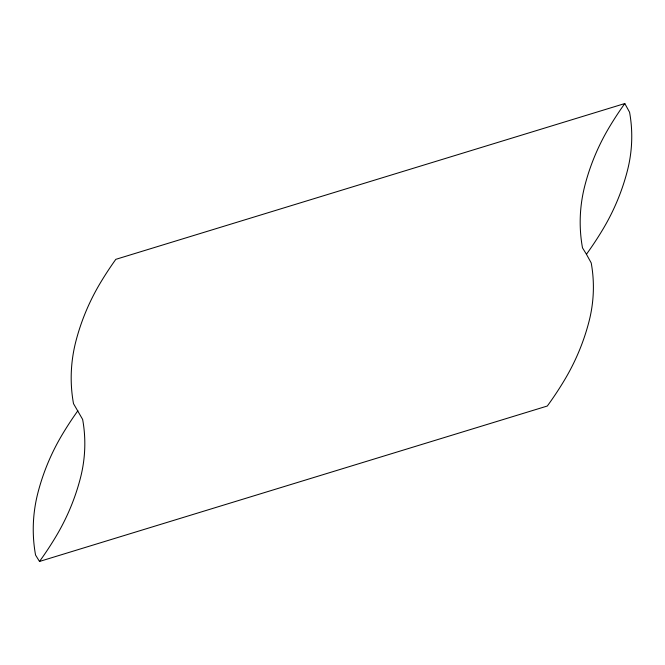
<?xml version="1.0" encoding="UTF-8"?>
<svg xmlns="http://www.w3.org/2000/svg" width="665" height="665" viewBox="0 0 665 665"><rect width="100%" height="100%" fill="white"/><g stroke="black" fill="none" stroke-linecap="round" stroke-linejoin="round"><path stroke-width="1" d="M39.509 561.451L547.312 406.024A338.144 325.842 -28.4 0 0 564.494 380.064A223.831 215.684 -28.4 0 0 589.007 321.511A142.917 137.713 -28.4 0 0 591.21 262.941L586.439 254.263A338.144 325.842 -28.4 0 0 602.864 229.359A223.831 215.684 -28.4 0 0 627.369 170.805A142.917 137.713 -28.4 0 0 629.572 112.227L624.801 103.549L115.81 259.342A338.144 325.842 -28.4 0 0 100.349 282.916A223.831 215.684 -28.4 0 0 75.835 341.469A151.753 146.233 -28.4 0 0 73.507 403.663L82.635 419.416A142.917 137.713 -28.4 0 1 80.44 477.985A223.831 215.684 -28.4 0 1 55.927 536.539A338.144 325.842 -28.4 0 1 39.509 561.451L35.561 555.059A151.753 146.233 -28.4 0 1 37.897 492.865A223.831 215.684 -28.4 0 1 62.41 434.312A338.144 325.842 -28.4 0 1 77.872 410.737M586.439 254.263L582.498 247.87A151.753 146.233 -28.4 0 1 584.834 185.676A223.831 215.684 -28.4 0 1 609.34 127.123A338.144 325.842 -28.4 0 1 624.801 103.549"/></g></svg>
